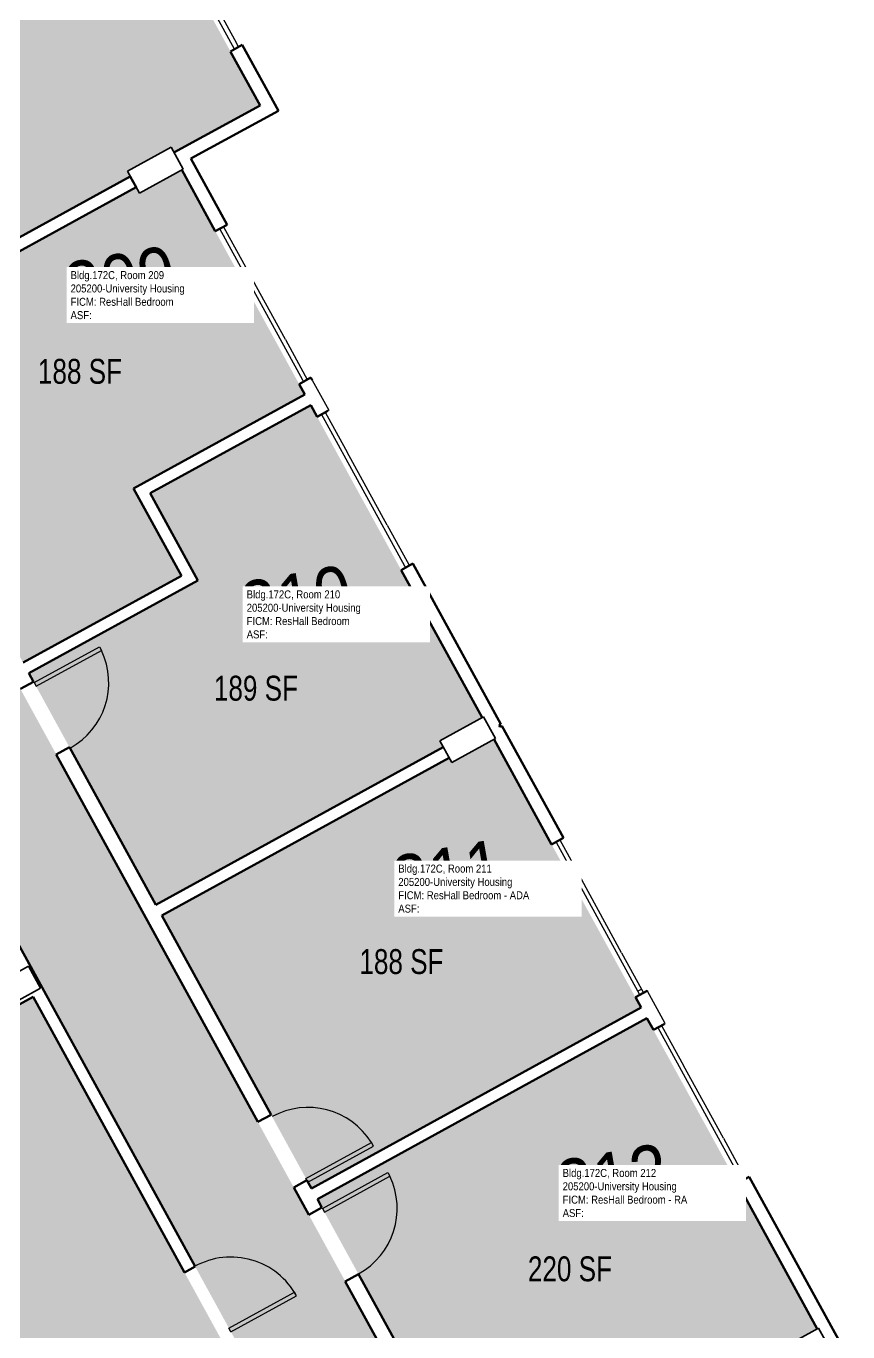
# Model space of a CAD drawing. Header units: inches. Extents: x 69235346 to 69237486, y 27657583 to 27660075.
# Drawn here: x 69236278 to 69236674, y 27659093 to 27659722 of the extents above; entities that cross this region are included whole.
import ezdxf
from ezdxf.enums import TextEntityAlignment as Align

# ---------------------------------------------------------------- set-up
doc = ezdxf.new("R2010")
doc.units = ezdxf.units.IN
doc.header["$LTSCALE"] = 100
doc.header["$MEASUREMENT"] = 0
for name, color, linetype in [('A-COLS', 5, 'CONTINUOUS'), ('A-DOOR', 2, 'CONTINUOUS'), ('A-GLAZ', 1, 'CONTINUOUS'), ('A-IDEN-RNUM', 7, 'CONTINUOUS'), ('A-IDEN-SNUM', 4, 'CONTINUOUS'), ('A-IDEN-VNUM', 4, 'CONTINUOUS'), ('A-WALL', 5, 'CONTINUOUS'), ('AREA-TEXT', 3, 'CONTINUOUS'), ('Rooms-Category-Color', 7, 'CONTINUOUS'), ('Rooms-College-Color', 7, 'CONTINUOUS'), ('Rooms-Department-Color', 7, 'CONTINUOUS'), ('Rooms-Division-Color', 7, 'CONTINUOUS'), ('Rooms-Information', 7, 'CONTINUOUS')]:
    doc.layers.add(name, color=color, linetype=linetype)
doc.styles.add('CP_AREA', font='arial.ttf', dxfattribs={"height": 15})
doc.styles.add('CP_ROOMSNUMBER', font='arial.ttf', dxfattribs={"height": 1})
doc.styles.add('CP_ROOMVNUMBER', font='arial.ttf', dxfattribs={"width": 0.85, "height": 0.075})

msp = doc.modelspace()

# ---------------------------------------------------------------- hatches: boundary and pattern name
at = {"layer": 'Rooms-Category-Color', "true_color": 0xadadad}
for points in [[(69235987.48, 27659927.49), (69235934.92, 27659898.67), (69235999.96, 27659780.09), (69235987.08, 27659773.02), (69235729.03, 27659631.5), (69235716.15, 27659624.44), (69235651.12, 27659743.02), (69235600.86, 27659715.46), (69235598.51, 27659714.17), (69235611.91, 27659689.73), (69235616.12, 27659682.06), (69235646.11, 27659627.37), (69235648.16, 27659623.64), (69235648.19, 27659623.59), (69235720.74, 27659491.3), (69235796.29, 27659353.53), (69235871.25, 27659216.86), (69235921.5, 27659125.23), (69235974.11, 27659154.08), (69235971.51, 27659158.83), (69235938.89, 27659218.31), (69235937.37, 27659221.08), (69235835.4, 27659407.01), (69235745, 27659571.83), (69235840.36, 27659624.12), (69235933.08, 27659674.97), (69236028.76, 27659727.45), (69236086.18, 27659622.75), (69236119.15, 27659562.63), (69236221.84, 27659375.38), (69236236.87, 27659347.98), (69236267.36, 27659292.39), (69236267.63, 27659291.9), (69236268.89, 27659289.6), (69236279.98, 27659269.38), (69236284.58, 27659260.99), (69236286.14, 27659258.14), (69236379.22, 27659088.43), (69236379.25, 27659088.37), (69236380.51, 27659086.07), (69236386.68, 27659074.83), (69236399.9, 27659050.73), (69236401.64, 27659047.55), (69236401.67, 27659047.49), (69236441.55, 27658974.77), (69236448.97, 27658961.24), (69236461.04, 27658967.86), (69236491.42, 27658984.52), (69236501.58, 27658990.09), (69236497.85, 27658996.89), (69236445.14, 27659093), (69236410.67, 27659155.86), (69236335.71, 27659292.53), (69236271.7, 27659409.25), (69236184.87, 27659567.57), (69236121.49, 27659683.14), (69236034.3, 27659842.12), (69236004.69, 27659896.11)], [(69236278.29, 27658880.46), (69236328.27, 27658907.87), (69236328, 27658908.36), (69236284.6, 27658987.49), (69236263.95, 27659025.14), (69236268.55, 27659027.67), (69236287.46, 27658993.2), (69236359.52, 27659032.72), (69236340.61, 27659067.19), (69236374.1, 27659085.55), (69236281.53, 27659254.33), (69236143.29, 27659178.52), (69236071.26, 27659139.01), (69236070.94, 27659138.84), (69236024.74, 27659113.5), (69236005.23, 27659102.8), (69236002.93, 27659101.54), (69236001.67, 27659103.84), (69235996.23, 27659113.76), (69235985.14, 27659133.98), (69235983.87, 27659136.28), (69235976.94, 27659148.93), (69235928.16, 27659122.18), (69235954.16, 27659074.79), (69235941.22, 27659067.7), (69236030.27, 27658905.33), (69236210.46, 27659004.14)]]:
    msp.add_hatch(color=253, dxfattribs=at).paths.add_polyline_path(points)
at = {"layer": 'Rooms-Category-Color', "true_color": 0x728ef3}
for points in [[(69236267.89, 27659814.83), (69236264.98, 27659813.24), (69236187.61, 27659770.8), (69236210.69, 27659728.71), (69236129.26, 27659684.05), (69236189.82, 27659573.63), (69236328.29, 27659649.58), (69236326.91, 27659652.1), (69236347.96, 27659663.64), (69236349.34, 27659661.12), (69236390.82, 27659683.87), (69236307.18, 27659836.38), (69236298.8, 27659831.78), (69236281.86, 27659822.49)], [(69236329.84, 27659499.24), (69236412.42, 27659544.53), (69236353.07, 27659652.76), (69236332.68, 27659641.58), (69236331.07, 27659644.4), (69236192.64, 27659568.48), (69236276.64, 27659415.32), (69236352.92, 27659457.15)], [(69236415.25, 27659539.38), (69236337.82, 27659496.91), (69236360.9, 27659454.82), (69236279.47, 27659410.16), (69236340.66, 27659298.59), (69236479.14, 27659374.54), (69236477.42, 27659377.66), (69236497.81, 27659388.84)], [(69236415.61, 27659161.92), (69236574.48, 27659249.05), (69236503.58, 27659378.32), (69236483.19, 27659367.14), (69236481.96, 27659369.39), (69236343.48, 27659293.44)], [(69236577.3, 27659243.9), (69236418.44, 27659156.77), (69236448.01, 27659102.85), (69236503.07, 27659002.45), (69236525.32, 27659014.66), (69236550.36, 27659028.39), (69236592.45, 27659051.47), (69236594.64, 27659052.68), (69236594.4, 27659053.11), (69236641.31, 27659078.84), (69236638.99, 27659083.06), (69236659.38, 27659094.24)]]:
    msp.add_hatch(color=171, dxfattribs=at).paths.add_polyline_path(points)
at = {"layer": 'Rooms-College-Color', "true_color": 0xadadad}
for points in [[(69235987.48, 27659927.49), (69235934.92, 27659898.67), (69235999.96, 27659780.09), (69235987.08, 27659773.02), (69235729.03, 27659631.5), (69235716.15, 27659624.44), (69235651.12, 27659743.02), (69235600.86, 27659715.46), (69235598.51, 27659714.17), (69235611.91, 27659689.73), (69235616.12, 27659682.06), (69235646.11, 27659627.37), (69235648.16, 27659623.64), (69235648.19, 27659623.59), (69235720.74, 27659491.3), (69235796.29, 27659353.53), (69235871.25, 27659216.86), (69235921.5, 27659125.23), (69235974.11, 27659154.08), (69235971.51, 27659158.83), (69235938.89, 27659218.31), (69235937.37, 27659221.08), (69235835.4, 27659407.01), (69235745, 27659571.83), (69235840.36, 27659624.12), (69235933.08, 27659674.97), (69236028.76, 27659727.45), (69236086.18, 27659622.75), (69236119.15, 27659562.63), (69236221.84, 27659375.38), (69236236.87, 27659347.98), (69236267.36, 27659292.39), (69236267.63, 27659291.9), (69236268.89, 27659289.6), (69236279.98, 27659269.38), (69236284.58, 27659260.99), (69236286.14, 27659258.14), (69236379.22, 27659088.43), (69236379.25, 27659088.37), (69236380.51, 27659086.07), (69236386.68, 27659074.83), (69236399.9, 27659050.73), (69236401.64, 27659047.55), (69236401.67, 27659047.49), (69236441.55, 27658974.77), (69236448.97, 27658961.24), (69236461.04, 27658967.86), (69236491.42, 27658984.52), (69236501.58, 27658990.09), (69236497.85, 27658996.89), (69236445.14, 27659093), (69236410.67, 27659155.86), (69236335.71, 27659292.53), (69236271.7, 27659409.25), (69236184.87, 27659567.57), (69236121.49, 27659683.14), (69236034.3, 27659842.12), (69236004.69, 27659896.11)], [(69236267.89, 27659814.83), (69236264.98, 27659813.24), (69236187.61, 27659770.8), (69236210.69, 27659728.71), (69236129.26, 27659684.05), (69236189.82, 27659573.63), (69236328.29, 27659649.58), (69236326.91, 27659652.1), (69236347.96, 27659663.64), (69236349.34, 27659661.12), (69236390.82, 27659683.87), (69236307.18, 27659836.38), (69236298.8, 27659831.78), (69236281.86, 27659822.49)], [(69236329.84, 27659499.24), (69236412.42, 27659544.53), (69236353.07, 27659652.76), (69236332.68, 27659641.58), (69236331.07, 27659644.4), (69236192.64, 27659568.48), (69236276.64, 27659415.32), (69236352.92, 27659457.15)], [(69236415.25, 27659539.38), (69236337.82, 27659496.91), (69236360.9, 27659454.82), (69236279.47, 27659410.16), (69236340.66, 27659298.59), (69236479.14, 27659374.54), (69236477.42, 27659377.66), (69236497.81, 27659388.84)], [(69236415.61, 27659161.92), (69236574.48, 27659249.05), (69236503.58, 27659378.32), (69236483.19, 27659367.14), (69236481.96, 27659369.39), (69236343.48, 27659293.44)], [(69236278.29, 27658880.46), (69236328.27, 27658907.87), (69236328, 27658908.36), (69236284.6, 27658987.49), (69236263.95, 27659025.14), (69236268.55, 27659027.67), (69236287.46, 27658993.2), (69236359.52, 27659032.72), (69236340.61, 27659067.19), (69236374.1, 27659085.55), (69236281.53, 27659254.33), (69236143.29, 27659178.52), (69236071.26, 27659139.01), (69236070.94, 27659138.84), (69236024.74, 27659113.5), (69236005.23, 27659102.8), (69236002.93, 27659101.54), (69236001.67, 27659103.84), (69235996.23, 27659113.76), (69235985.14, 27659133.98), (69235983.87, 27659136.28), (69235976.94, 27659148.93), (69235928.16, 27659122.18), (69235954.16, 27659074.79), (69235941.22, 27659067.7), (69236030.27, 27658905.33), (69236210.46, 27659004.14)], [(69236577.3, 27659243.9), (69236418.44, 27659156.77), (69236448.01, 27659102.85), (69236503.07, 27659002.45), (69236525.32, 27659014.66), (69236550.36, 27659028.39), (69236592.45, 27659051.47), (69236594.64, 27659052.68), (69236594.4, 27659053.11), (69236641.31, 27659078.84), (69236638.99, 27659083.06), (69236659.38, 27659094.24)]]:
    msp.add_hatch(color=253, dxfattribs=at).paths.add_polyline_path(points)
at = {"layer": 'Rooms-Department-Color', "true_color": 0xacacac}
for points in [[(69235987.48, 27659927.49), (69235934.92, 27659898.67), (69235999.96, 27659780.09), (69235987.08, 27659773.02), (69235729.03, 27659631.5), (69235716.15, 27659624.44), (69235651.12, 27659743.02), (69235600.86, 27659715.46), (69235598.51, 27659714.17), (69235611.91, 27659689.73), (69235616.12, 27659682.06), (69235646.11, 27659627.37), (69235648.16, 27659623.64), (69235648.19, 27659623.59), (69235720.74, 27659491.3), (69235796.29, 27659353.53), (69235871.25, 27659216.86), (69235921.5, 27659125.23), (69235974.11, 27659154.08), (69235971.51, 27659158.83), (69235938.89, 27659218.31), (69235937.37, 27659221.08), (69235835.4, 27659407.01), (69235745, 27659571.83), (69235840.36, 27659624.12), (69235933.08, 27659674.97), (69236028.76, 27659727.45), (69236086.18, 27659622.75), (69236119.15, 27659562.63), (69236221.84, 27659375.38), (69236236.87, 27659347.98), (69236267.36, 27659292.39), (69236267.63, 27659291.9), (69236268.89, 27659289.6), (69236279.98, 27659269.38), (69236284.58, 27659260.99), (69236286.14, 27659258.14), (69236379.22, 27659088.43), (69236379.25, 27659088.37), (69236380.51, 27659086.07), (69236386.68, 27659074.83), (69236399.9, 27659050.73), (69236401.64, 27659047.55), (69236401.67, 27659047.49), (69236441.55, 27658974.77), (69236448.97, 27658961.24), (69236461.04, 27658967.86), (69236491.42, 27658984.52), (69236501.58, 27658990.09), (69236497.85, 27658996.89), (69236445.14, 27659093), (69236410.67, 27659155.86), (69236335.71, 27659292.53), (69236271.7, 27659409.25), (69236184.87, 27659567.57), (69236121.49, 27659683.14), (69236034.3, 27659842.12), (69236004.69, 27659896.11)], [(69236278.29, 27658880.46), (69236328.27, 27658907.87), (69236328, 27658908.36), (69236284.6, 27658987.49), (69236263.95, 27659025.14), (69236268.55, 27659027.67), (69236287.46, 27658993.2), (69236359.52, 27659032.72), (69236340.61, 27659067.19), (69236374.1, 27659085.55), (69236281.53, 27659254.33), (69236143.29, 27659178.52), (69236071.26, 27659139.01), (69236070.94, 27659138.84), (69236024.74, 27659113.5), (69236005.23, 27659102.8), (69236002.93, 27659101.54), (69236001.67, 27659103.84), (69235996.23, 27659113.76), (69235985.14, 27659133.98), (69235983.87, 27659136.28), (69235976.94, 27659148.93), (69235928.16, 27659122.18), (69235954.16, 27659074.79), (69235941.22, 27659067.7), (69236030.27, 27658905.33), (69236210.46, 27659004.14)]]:
    msp.add_hatch(color=253, dxfattribs=at).paths.add_polyline_path(points)
at = {"layer": 'Rooms-Department-Color', "true_color": 0x604aed}
for points in [[(69236267.89, 27659814.83), (69236264.98, 27659813.24), (69236187.61, 27659770.8), (69236210.69, 27659728.71), (69236129.26, 27659684.05), (69236189.82, 27659573.63), (69236328.29, 27659649.58), (69236326.91, 27659652.1), (69236347.96, 27659663.64), (69236349.34, 27659661.12), (69236390.82, 27659683.87), (69236307.18, 27659836.38), (69236298.8, 27659831.78), (69236281.86, 27659822.49)], [(69236329.84, 27659499.24), (69236412.42, 27659544.53), (69236353.07, 27659652.76), (69236332.68, 27659641.58), (69236331.07, 27659644.4), (69236192.64, 27659568.48), (69236276.64, 27659415.32), (69236352.92, 27659457.15)], [(69236415.25, 27659539.38), (69236337.82, 27659496.91), (69236360.9, 27659454.82), (69236279.47, 27659410.16), (69236340.66, 27659298.59), (69236479.14, 27659374.54), (69236477.42, 27659377.66), (69236497.81, 27659388.84)], [(69236415.61, 27659161.92), (69236574.48, 27659249.05), (69236503.58, 27659378.32), (69236483.19, 27659367.14), (69236481.96, 27659369.39), (69236343.48, 27659293.44)], [(69236577.3, 27659243.9), (69236418.44, 27659156.77), (69236448.01, 27659102.85), (69236503.07, 27659002.45), (69236525.32, 27659014.66), (69236550.36, 27659028.39), (69236592.45, 27659051.47), (69236594.64, 27659052.68), (69236594.4, 27659053.11), (69236641.31, 27659078.84), (69236638.99, 27659083.06), (69236659.38, 27659094.24)]]:
    msp.add_hatch(color=173, dxfattribs=at).paths.add_polyline_path(points)
at = {"layer": 'Rooms-Division-Color', "true_color": 0xadadad}
for points in [[(69235987.48, 27659927.49), (69235934.92, 27659898.67), (69235999.96, 27659780.09), (69235987.08, 27659773.02), (69235729.03, 27659631.5), (69235716.15, 27659624.44), (69235651.12, 27659743.02), (69235600.86, 27659715.46), (69235598.51, 27659714.17), (69235611.91, 27659689.73), (69235616.12, 27659682.06), (69235646.11, 27659627.37), (69235648.16, 27659623.64), (69235648.19, 27659623.59), (69235720.74, 27659491.3), (69235796.29, 27659353.53), (69235871.25, 27659216.86), (69235921.5, 27659125.23), (69235974.11, 27659154.08), (69235971.51, 27659158.83), (69235938.89, 27659218.31), (69235937.37, 27659221.08), (69235835.4, 27659407.01), (69235745, 27659571.83), (69235840.36, 27659624.12), (69235933.08, 27659674.97), (69236028.76, 27659727.45), (69236086.18, 27659622.75), (69236119.15, 27659562.63), (69236221.84, 27659375.38), (69236236.87, 27659347.98), (69236267.36, 27659292.39), (69236267.63, 27659291.9), (69236268.89, 27659289.6), (69236279.98, 27659269.38), (69236284.58, 27659260.99), (69236286.14, 27659258.14), (69236379.22, 27659088.43), (69236379.25, 27659088.37), (69236380.51, 27659086.07), (69236386.68, 27659074.83), (69236399.9, 27659050.73), (69236401.64, 27659047.55), (69236401.67, 27659047.49), (69236441.55, 27658974.77), (69236448.97, 27658961.24), (69236461.04, 27658967.86), (69236491.42, 27658984.52), (69236501.58, 27658990.09), (69236497.85, 27658996.89), (69236445.14, 27659093), (69236410.67, 27659155.86), (69236335.71, 27659292.53), (69236271.7, 27659409.25), (69236184.87, 27659567.57), (69236121.49, 27659683.14), (69236034.3, 27659842.12), (69236004.69, 27659896.11)], [(69236278.29, 27658880.46), (69236328.27, 27658907.87), (69236328, 27658908.36), (69236284.6, 27658987.49), (69236263.95, 27659025.14), (69236268.55, 27659027.67), (69236287.46, 27658993.2), (69236359.52, 27659032.72), (69236340.61, 27659067.19), (69236374.1, 27659085.55), (69236281.53, 27659254.33), (69236143.29, 27659178.52), (69236071.26, 27659139.01), (69236070.94, 27659138.84), (69236024.74, 27659113.5), (69236005.23, 27659102.8), (69236002.93, 27659101.54), (69236001.67, 27659103.84), (69235996.23, 27659113.76), (69235985.14, 27659133.98), (69235983.87, 27659136.28), (69235976.94, 27659148.93), (69235928.16, 27659122.18), (69235954.16, 27659074.79), (69235941.22, 27659067.7), (69236030.27, 27658905.33), (69236210.46, 27659004.14)]]:
    msp.add_hatch(color=253, dxfattribs=at).paths.add_polyline_path(points)
at = {"layer": 'Rooms-Division-Color', "true_color": 0x604aed}
for points in [[(69236267.89, 27659814.83), (69236264.98, 27659813.24), (69236187.61, 27659770.8), (69236210.69, 27659728.71), (69236129.26, 27659684.05), (69236189.82, 27659573.63), (69236328.29, 27659649.58), (69236326.91, 27659652.1), (69236347.96, 27659663.64), (69236349.34, 27659661.12), (69236390.82, 27659683.87), (69236307.18, 27659836.38), (69236298.8, 27659831.78), (69236281.86, 27659822.49)], [(69236329.84, 27659499.24), (69236412.42, 27659544.53), (69236353.07, 27659652.76), (69236332.68, 27659641.58), (69236331.07, 27659644.4), (69236192.64, 27659568.48), (69236276.64, 27659415.32), (69236352.92, 27659457.15)], [(69236415.25, 27659539.38), (69236337.82, 27659496.91), (69236360.9, 27659454.82), (69236279.47, 27659410.16), (69236340.66, 27659298.59), (69236479.14, 27659374.54), (69236477.42, 27659377.66), (69236497.81, 27659388.84)], [(69236415.61, 27659161.92), (69236574.48, 27659249.05), (69236503.58, 27659378.32), (69236483.19, 27659367.14), (69236481.96, 27659369.39), (69236343.48, 27659293.44)], [(69236577.3, 27659243.9), (69236418.44, 27659156.77), (69236448.01, 27659102.85), (69236503.07, 27659002.45), (69236525.32, 27659014.66), (69236550.36, 27659028.39), (69236592.45, 27659051.47), (69236594.64, 27659052.68), (69236594.4, 27659053.11), (69236641.31, 27659078.84), (69236638.99, 27659083.06), (69236659.38, 27659094.24)]]:
    msp.add_hatch(color=173, dxfattribs=at).paths.add_polyline_path(points)

# ---------------------------------------------------------------- linework, layer by layer
at = {"layer": 'A-COLS', "lineweight": 35}
for p, q in [((69236326.91, 27659652.1), (69236347.96, 27659663.64)), ((69236347.96, 27659663.64), (69236353.73, 27659653.12)), ((69236332.68, 27659641.58), (69236326.91, 27659652.1)), ((69236353.73, 27659653.12), (69236332.68, 27659641.58)), ((69236477.42, 27659377.66), (69236498.47, 27659389.2)), ((69236498.47, 27659389.2), (69236504.24, 27659378.68)), ((69236483.19, 27659367.14), (69236477.42, 27659377.66)), ((69236504.24, 27659378.68), (69236483.19, 27659367.14)), ((69236258.17, 27659257.42), (69236279.21, 27659268.96)), ((69236279.21, 27659268.96), (69236284.98, 27659258.43)), ((69236284.98, 27659258.43), (69236263.94, 27659246.89)), ((69236638.99, 27659083.06), (69236660.04, 27659094.6)), ((69236660.04, 27659094.6), (69236665.81, 27659084.08))]:
    msp.add_line(p, q, dxfattribs=at)
at = {"layer": 'A-DOOR'}
for p, q in [((69236281.93, 27659405.67), (69236313.45, 27659422.96)), ((69236282.89, 27659403.92), (69236314.41, 27659421.2)), ((69236313.45, 27659422.96), (69236314.41, 27659421.2)), ((69236281.93, 27659405.67), (69236282.89, 27659403.92)), ((69236412.97, 27659166.74), (69236444.48, 27659184.03)), ((69236413.93, 27659164.99), (69236445.44, 27659182.28)), ((69236445.44, 27659182.28), (69236444.48, 27659184.03)), ((69236413.93, 27659164.99), (69236412.97, 27659166.74)), ((69236420.9, 27659152.28), (69236452.42, 27659169.56)), ((69236421.86, 27659150.52), (69236453.38, 27659167.81)), ((69236452.42, 27659169.56), (69236453.38, 27659167.81)), ((69236420.9, 27659152.28), (69236421.86, 27659150.52)), ((69236375.83, 27659094.6), (69236407.4, 27659111.92)), ((69236376.79, 27659092.85), (69236408.36, 27659110.16)), ((69236408.36, 27659110.16), (69236407.4, 27659111.92)), ((69236376.79, 27659092.85), (69236375.83, 27659094.6))]:
    msp.add_line(p, q, dxfattribs=at)
at = {"layer": 'A-DOOR', "lineweight": 25}
for centre, start, end in [((69236281.93, 27659405.67), 298.74191, 25.55717), ((69236413.93, 27659164.99), 31.92664, 118.74191), ((69236420.9, 27659152.28), 298.74191, 25.55717), ((69236376.79, 27659092.85), 28.74191, 118.74191)]:
    msp.add_arc(centre, 36, start, end, dxfattribs=at)
at = {"layer": 'A-GLAZ'}
for p, q in [((69236378.54, 27659710.95), (69236361.22, 27659742.52)), ((69236364.16, 27659741.85), (69236379.55, 27659713.78)), ((69236380.51, 27659712.03), (69236379.55, 27659713.78)), ((69236373.21, 27659625.38), (69236374.17, 27659623.63)), ((69236411.48, 27659551.45), (69236371.46, 27659624.42)), ((69236374.17, 27659623.63), (69236383.79, 27659606.1)), ((69236403.03, 27659571.02), (69236383.79, 27659606.1)), ((69236403.03, 27659571.02), (69236412.64, 27659553.49)), ((69236411.85, 27659550.77), (69236411.48, 27659551.45)), ((69236412.64, 27659553.49), (69236413.61, 27659551.73)), ((69236460.66, 27659461.78), (69236420.51, 27659534.99)), ((69236422.26, 27659535.95), (69236423.22, 27659534.2)), ((69236423.22, 27659534.2), (69236432.84, 27659516.66)), ((69236452.07, 27659481.59), (69236432.84, 27659516.66)), ((69236452.07, 27659481.59), (69236461.69, 27659464.05)), ((69236460.9, 27659461.34), (69236460.65, 27659461.79)), ((69236461.69, 27659464.05), (69236462.65, 27659462.3)), ((69236535.26, 27659329.9), (69236536.23, 27659328.15)), ((69236533.64, 27659328.71), (69236533.51, 27659328.94)), ((69236573.9, 27659255.29), (69236533.64, 27659328.71)), ((69236536.23, 27659328.15), (69236545.84, 27659310.62)), ((69236565.08, 27659275.54), (69236545.84, 27659310.62)), ((69236565.08, 27659275.54), (69236574.69, 27659258.01)), ((69236573.05, 27659257.11), (69236574.69, 27659258.01)), ((69236574.69, 27659258.01), (69236575.66, 27659256.25)), ((69236582.69, 27659239.28), (69236582.56, 27659239.51)), ((69236623.07, 27659165.64), (69236582.69, 27659239.28)), ((69236584.31, 27659240.47), (69236585.27, 27659238.72)), ((69236585.27, 27659238.72), (69236594.89, 27659221.18)), ((69236614.13, 27659186.11), (69236594.89, 27659221.18)), ((69236614.13, 27659186.11), (69236624.82, 27659166.6))]:
    msp.add_line(p, q, dxfattribs=at)
at = {"layer": 'A-WALL', "lineweight": 50}
for p, q in [((69236382.26, 27659712.99), (69236376.56, 27659709.87)), ((69236376.63, 27659709.74), (69236390.82, 27659683.87)), ((69236399.65, 27659681.3), (69236382.26, 27659712.99)), ((69236390.82, 27659683.87), (69236349.34, 27659661.12)), ((69236357.51, 27659658.18), (69236399.65, 27659681.3)), ((69236374.97, 27659626.35), (69236357.51, 27659658.18)), ((69236353.07, 27659652.76), (69236369.27, 27659623.22)), ((69236328.24, 27659649.55), (69236189.82, 27659573.63)), ((69236192.64, 27659568.48), (69236331.07, 27659644.4)), ((69236331.07, 27659644.4), (69236328.24, 27659649.55)), ((69236369.27, 27659623.22), (69236374.97, 27659626.35)), ((69236415.36, 27659552.7), (69236409.66, 27659549.57)), ((69236409.66, 27659549.57), (69236412.42, 27659544.53)), ((69236416.02, 27659551.49), (69236415.36, 27659552.7)), ((69236412.42, 27659544.53), (69236329.84, 27659499.24)), ((69236337.82, 27659496.91), (69236415.25, 27659539.38)), ((69236415.25, 27659539.38), (69236418.32, 27659533.79)), ((69236418.32, 27659533.79), (69236423.52, 27659536.64)), ((69236329.84, 27659499.24), (69236352.92, 27659457.15)), ((69236360.9, 27659454.82), (69236337.82, 27659496.91)), ((69236464.53, 27659463.04), (69236458.83, 27659459.92)), ((69236506.93, 27659385.72), (69236464.53, 27659463.04)), ((69236352.92, 27659457.15), (69236276.64, 27659415.32)), ((69236458.83, 27659459.92), (69236497.81, 27659388.84)), ((69236279.47, 27659410.16), (69236360.9, 27659454.82)), ((69236275.33, 27659402.62), (69236281.69, 27659406.11)), ((69236281.69, 27659406.11), (69236279.47, 27659410.16)), ((69236506.02, 27659385.22), (69236506.93, 27659385.72)), ((69236506.5, 27659384.35), (69236506.02, 27659385.22)), ((69236507.41, 27659384.85), (69236506.5, 27659384.35)), ((69236537.02, 27659330.87), (69236507.41, 27659384.85)), ((69236299, 27659374.54), (69236292.65, 27659371.06)), ((69236340.66, 27659298.59), (69236299, 27659374.54)), ((69236479.14, 27659374.54), (69236340.66, 27659298.59)), ((69236503.58, 27659378.32), (69236531.32, 27659327.74)), ((69236292.65, 27659371.06), (69236389.78, 27659193.95)), ((69236343.48, 27659293.44), (69236481.96, 27659369.39)), ((69236531.32, 27659327.74), (69236537.02, 27659330.87)), ((69236359.54, 27659124.31), (69236267.63, 27659291.9)), ((69236396.14, 27659197.43), (69236343.48, 27659293.44)), ((69236002.93, 27659101.54), (69236281.53, 27659254.33)), ((69236281.53, 27659254.33), (69236354.39, 27659121.48)), ((69236577.41, 27659257.22), (69236571.71, 27659254.09)), ((69236571.71, 27659254.09), (69236574.48, 27659249.05)), ((69236577.51, 27659257.04), (69236577.41, 27659257.22)), ((69236574.48, 27659249.05), (69236415.61, 27659161.92)), ((69236418.44, 27659156.77), (69236577.3, 27659243.9)), ((69236577.3, 27659243.9), (69236580.37, 27659238.31)), ((69236580.37, 27659238.31), (69236585.57, 27659241.16)), ((69236389.78, 27659193.95), (69236396.14, 27659197.43)), ((69236413.45, 27659165.87), (69236407.09, 27659162.38)), ((69236415.61, 27659161.92), (69236413.45, 27659165.87)), ((69236626.58, 27659167.56), (69236620.88, 27659164.44)), ((69236674.12, 27659080.87), (69236626.58, 27659167.56)), ((69236407.09, 27659162.38), (69236414.3, 27659149.23)), ((69236620.88, 27659164.44), (69236659.38, 27659094.24)), ((69236420.66, 27659152.72), (69236418.44, 27659156.77)), ((69236414.3, 27659149.23), (69236420.66, 27659152.72)), ((69236354.39, 27659121.48), (69236359.54, 27659124.31)), ((69236438.27, 27659120.6), (69236431.92, 27659117.12)), ((69236431.92, 27659117.12), (69236501.94, 27658989.43)), ((69236503.07, 27659002.45), (69236438.27, 27659120.6))]:
    msp.add_line(p, q, dxfattribs=at)
at = {"layer": 'A-WALL'}
for p, q in [((69236416.02, 27659551.49), (69236424.01, 27659536.91)), ((69236424.01, 27659536.91), (69236423.52, 27659536.64)), ((69236586.07, 27659241.43), (69236577.51, 27659257.04)), ((69236585.57, 27659241.16), (69236586.07, 27659241.43))]:
    msp.add_line(p, q, dxfattribs=at)

# ---------------------------------------------------------------- texts
at = {"layer": 'A-IDEN-RNUM', "style": 'CP_ROOMSNUMBER'}
for s, p in [('0209-00', (69236323.77, 27659591.96)), ('0210-00', (69236404.01, 27659434.49)), ('0211-00', (69236481.7, 27659305.95)), ('0212-00', (69236560.91, 27659159.27))]:
    msp.add_text(s, height=1, dxfattribs=at).set_placement(p)
at = {"layer": 'A-IDEN-SNUM', "style": 'CP_ROOMSNUMBER'}
for s, p in [('172C020900', (69236323.67, 27659591.94)), ('172C021000', (69236408.54, 27659438.08)), ('172C021100', (69236481.61, 27659305.93)), ('172C021200', (69236560.82, 27659159.26))]:
    msp.add_text(s, height=1, dxfattribs=at).set_placement(p)
at = {"layer": 'A-IDEN-VNUM', "style": 'CP_ROOMVNUMBER', "width": 0.85}
for s, p in [('209', (69236299.53, 27659580.79)), ('210', (69236384.4, 27659426.93)), ('211', (69236457.46, 27659294.79)), ('212', (69236536.67, 27659148.11))]:
    msp.add_text(s, height=27, rotation=9.9791, dxfattribs=at).set_placement(p)
at = {"layer": 'AREA-TEXT', "style": 'CP_AREA', "width": 0.75}
for s, p in [('188 SF', (69236304.05, 27659555.69)), ('189 SF', (69236388.86, 27659403)), ('188 SF', (69236458.98, 27659271.24)), ('220 SF', (69236540.19, 27659123.18))]:
    msp.add_text(s, height=12, dxfattribs=at).set_placement(p, align=Align.MIDDLE_CENTER)

# ---------------------------------------------------------------- next in the draw order: texts
at = {"layer": 'Rooms-Information', "char_height": 3.8571, "width": 86.4, "attachment_point": 7, "style": 'CP_ROOMVNUMBER', "bg_fill": 3, "box_fill_scale": 1.5, "bg_fill_color": 256, "bg_fill_true_color": 13158600, "bg_fill_transparency": 0}
for s, insert in [('Bldg.172C, Room 209^M^J205200-University Housing^M^JFICM: ResHall Bedroom^M^JASF: ', (69236299.53, 27659580.79)), ('Bldg.172C, Room 210^M^J205200-University Housing^M^JFICM: ResHall Bedroom^M^JASF: ', (69236384.4, 27659426.93)), ('Bldg.172C, Room 211^M^J205200-University Housing^M^JFICM: ResHall Bedroom - ADA^M^JASF: ', (69236457.46, 27659294.79)), ('Bldg.172C, Room 212^M^J205200-University Housing^M^JFICM: ResHall Bedroom - RA^M^JASF: ', (69236536.67, 27659148.11))]:
    msp.add_mtext(s, dxfattribs=dict(at, insert=insert))

doc.saveas('drawing.dxf')
